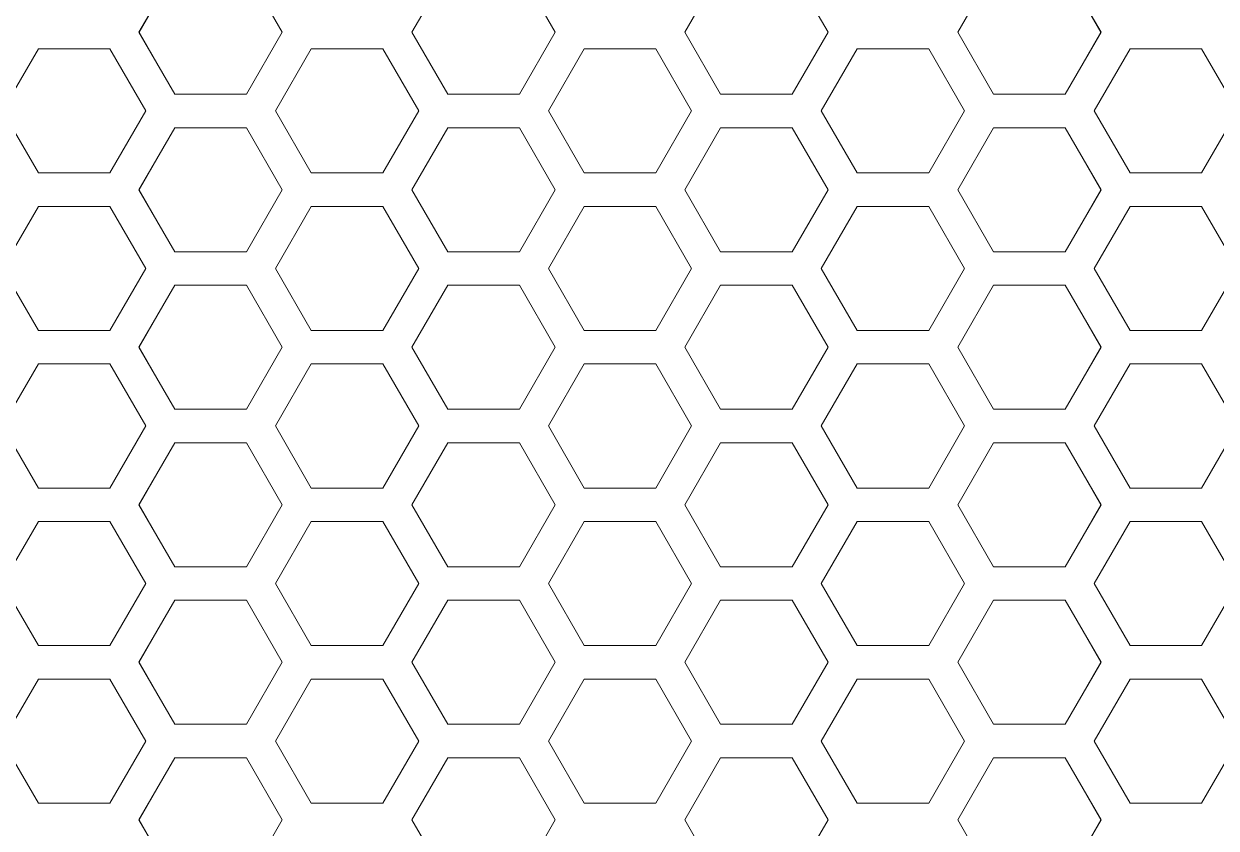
# Model space of a CAD drawing. Header units: millimetres. Extents: x 0 to 140, y -17 to 195.
# Drawn here: x 121.81 to 126.341, y 35.755 to 38.813 of the extents above; entities that cross this region are included whole.
import ezdxf

# ---------------------------------------------------------------- set-up
doc = ezdxf.new("R2010")
doc.units = ezdxf.units.MM
doc.layers.add('4203-42785_1_0', color=7, linetype='Continuous')

# ---------------------------------------------------------------- blocks, each defined once
blk = doc.blocks.new('a')
at = {"layer": '4203-42785_1_0', "color": 0, "linetype": 'ByBlock', "lineweight": 9}
for p, q in [((1506.9262, 374.6492), (1506.8194, 374.4643)), ((1507.2464, 374.4643), (1507.1396, 374.6492)), ((1507.7395, 374.6492), (1507.6327, 374.4643)), ((1508.0596, 374.4643), (1507.9529, 374.6492)), ((1508.5527, 374.6492), (1508.446, 374.4643)), ((1508.8728, 374.4643), (1508.7661, 374.6492)), ((1509.366, 374.6492), (1509.2593, 374.4643)), ((1509.6862, 374.4643), (1509.5794, 374.6492)), ((1511.8058, 374.6492), (1511.6991, 374.4643)), ((1512.1259, 374.4643), (1512.0192, 374.6492)), ((1512.6191, 374.6492), (1512.5124, 374.4643)), ((1512.9393, 374.4643), (1512.8325, 374.6492)), ((1513.4323, 374.6492), (1513.3256, 374.4643)), ((1513.7524, 374.4643), (1513.6457, 374.6492)), ((1514.2456, 374.6492), (1514.1389, 374.4643)), ((1514.5657, 374.4643), (1514.459, 374.6492)), ((1506.8194, 374.4643), (1506.9262, 374.2795)), ((1507.1396, 374.2795), (1507.2464, 374.4643)), ((1507.6327, 374.4643), (1507.7395, 374.2795)), ((1507.9529, 374.2795), (1508.0596, 374.4643)), ((1508.446, 374.4643), (1508.5527, 374.2795)), ((1508.7661, 374.2795), (1508.8728, 374.4643)), ((1509.2593, 374.4643), (1509.366, 374.2795)), ((1509.5794, 374.2795), (1509.6862, 374.4643)), ((1511.6991, 374.4643), (1511.8058, 374.2795)), ((1512.0192, 374.2795), (1512.1259, 374.4643)), ((1512.5124, 374.4643), (1512.6191, 374.2795)), ((1512.8325, 374.2795), (1512.9393, 374.4643)), ((1513.3256, 374.4643), (1513.4323, 374.2795)), ((1513.6457, 374.2795), (1513.7524, 374.4643)), ((1514.1389, 374.4643), (1514.2456, 374.2795)), ((1514.459, 374.2795), (1514.5657, 374.4643)), ((1507.3328, 374.4144), (1507.2261, 374.2295)), ((1507.5463, 374.4144), (1507.3328, 374.4144)), ((1507.653, 374.2295), (1507.5463, 374.4144)), ((1508.1461, 374.4144), (1508.0394, 374.2295)), ((1508.3595, 374.4144), (1508.1461, 374.4144)), ((1508.4662, 374.2295), (1508.3595, 374.4144)), ((1508.9594, 374.4144), (1508.8527, 374.2295)), ((1509.1728, 374.4144), (1508.9594, 374.4144)), ((1509.2795, 374.2295), (1509.1728, 374.4144)), ((1509.7726, 374.4144), (1509.6659, 374.2295)), ((1509.9861, 374.4144), (1509.7726, 374.4144)), ((1510.0928, 374.2295), (1509.9861, 374.4144)), ((1511.3992, 374.4144), (1511.2925, 374.2295)), ((1511.6126, 374.4144), (1511.3992, 374.4144)), ((1511.7193, 374.2295), (1511.6126, 374.4144)), ((1512.2124, 374.4144), (1512.1057, 374.2295)), ((1512.4259, 374.4144), (1512.2124, 374.4144)), ((1512.5326, 374.2295), (1512.4259, 374.4144)), ((1513.0257, 374.4144), (1512.919, 374.2295)), ((1513.2391, 374.4144), (1513.0257, 374.4144)), ((1513.3458, 374.2295), (1513.2391, 374.4144)), ((1513.8389, 374.4144), (1513.7322, 374.2295)), ((1514.0523, 374.4144), (1513.8389, 374.4144)), ((1514.1591, 374.2295), (1514.0523, 374.4144)), ((1514.6522, 374.4144), (1514.5455, 374.2295)), ((1514.8656, 374.4144), (1514.6522, 374.4144)), ((1514.9724, 374.2295), (1514.8656, 374.4144)), ((1506.9262, 374.2795), (1507.1396, 374.2795)), ((1507.7395, 374.2795), (1507.9529, 374.2795)), ((1508.5527, 374.2795), (1508.7661, 374.2795)), ((1509.366, 374.2795), (1509.5794, 374.2795)), ((1511.8058, 374.2795), (1512.0192, 374.2795)), ((1512.6191, 374.2795), (1512.8325, 374.2795)), ((1513.4323, 374.2795), (1513.6457, 374.2795)), ((1514.2456, 374.2795), (1514.459, 374.2795)), ((1507.2261, 374.2295), (1507.3328, 374.0447)), ((1507.5463, 374.0447), (1507.653, 374.2295)), ((1508.0394, 374.2295), (1508.1461, 374.0447)), ((1508.3595, 374.0447), (1508.4662, 374.2295)), ((1508.8527, 374.2295), (1508.9594, 374.0447)), ((1509.1728, 374.0447), (1509.2795, 374.2295)), ((1509.6659, 374.2295), (1509.7726, 374.0447)), ((1509.9861, 374.0447), (1510.0928, 374.2295)), ((1511.2925, 374.2295), (1511.3992, 374.0447)), ((1511.6126, 374.0447), (1511.7193, 374.2295)), ((1512.1057, 374.2295), (1512.2124, 374.0447)), ((1512.4259, 374.0447), (1512.5326, 374.2295)), ((1512.919, 374.2295), (1513.0257, 374.0447)), ((1513.2391, 374.0447), (1513.3458, 374.2295)), ((1513.7322, 374.2295), (1513.8389, 374.0447)), ((1514.0523, 374.0447), (1514.1591, 374.2295)), ((1514.5455, 374.2295), (1514.6522, 374.0447)), ((1514.8656, 374.0447), (1514.9724, 374.2295)), ((1506.9262, 374.1796), (1506.8194, 373.9948)), ((1507.1396, 374.1796), (1506.9262, 374.1796)), ((1507.2464, 373.9948), (1507.1396, 374.1796)), ((1507.7395, 374.1796), (1507.6327, 373.9948)), ((1507.9529, 374.1796), (1507.7395, 374.1796)), ((1508.0596, 373.9948), (1507.9529, 374.1796)), ((1508.5527, 374.1796), (1508.446, 373.9948)), ((1508.7661, 374.1796), (1508.5527, 374.1796)), ((1508.8728, 373.9948), (1508.7661, 374.1796)), ((1509.366, 374.1796), (1509.2593, 373.9948)), ((1509.5794, 374.1796), (1509.366, 374.1796)), ((1509.6862, 373.9948), (1509.5794, 374.1796)), ((1511.8058, 374.1796), (1511.6991, 373.9948)), ((1512.0192, 374.1796), (1511.8058, 374.1796)), ((1512.1259, 373.9948), (1512.0192, 374.1796)), ((1512.6191, 374.1796), (1512.5124, 373.9948)), ((1512.8325, 374.1796), (1512.6191, 374.1796)), ((1512.9393, 373.9948), (1512.8325, 374.1796)), ((1513.4323, 374.1796), (1513.3256, 373.9948)), ((1513.6457, 374.1796), (1513.4323, 374.1796)), ((1513.7524, 373.9948), (1513.6457, 374.1796)), ((1514.2456, 374.1796), (1514.1389, 373.9948)), ((1514.459, 374.1796), (1514.2456, 374.1796)), ((1514.5657, 373.9948), (1514.459, 374.1796)), ((1507.3328, 374.0447), (1507.5463, 374.0447)), ((1508.1461, 374.0447), (1508.3595, 374.0447)), ((1508.9594, 374.0447), (1509.1728, 374.0447)), ((1509.7726, 374.0447), (1509.9861, 374.0447)), ((1511.3992, 374.0447), (1511.6126, 374.0447)), ((1512.2124, 374.0447), (1512.4259, 374.0447)), ((1513.0257, 374.0447), (1513.2391, 374.0447)), ((1513.8389, 374.0447), (1514.0523, 374.0447)), ((1514.6522, 374.0447), (1514.8656, 374.0447)), ((1506.8194, 373.9948), (1506.9262, 373.8099)), ((1507.1396, 373.8099), (1507.2464, 373.9948)), ((1507.6327, 373.9948), (1507.7395, 373.8099)), ((1507.9529, 373.8099), (1508.0596, 373.9948)), ((1508.446, 373.9948), (1508.5527, 373.8099)), ((1508.7661, 373.8099), (1508.8728, 373.9948)), ((1509.2593, 373.9948), (1509.366, 373.8099)), ((1509.5794, 373.8099), (1509.6862, 373.9948)), ((1511.6991, 373.9948), (1511.8058, 373.8099)), ((1512.0192, 373.8099), (1512.1259, 373.9948)), ((1512.5124, 373.9948), (1512.6191, 373.8099)), ((1512.8325, 373.8099), (1512.9393, 373.9948)), ((1513.3256, 373.9948), (1513.4323, 373.8099)), ((1513.6457, 373.8099), (1513.7524, 373.9948)), ((1514.1389, 373.9948), (1514.2456, 373.8099)), ((1514.459, 373.8099), (1514.5657, 373.9948)), ((1507.3328, 373.9449), (1507.2261, 373.76)), ((1507.5463, 373.9449), (1507.3328, 373.9449)), ((1507.653, 373.76), (1507.5463, 373.9449)), ((1508.1461, 373.9449), (1508.0394, 373.76)), ((1508.3595, 373.9449), (1508.1461, 373.9449)), ((1508.4662, 373.76), (1508.3595, 373.9449)), ((1508.9594, 373.9449), (1508.8527, 373.76)), ((1509.1728, 373.9449), (1508.9594, 373.9449)), ((1509.2795, 373.76), (1509.1728, 373.9449)), ((1509.7726, 373.9449), (1509.6659, 373.76)), ((1509.9861, 373.9449), (1509.7726, 373.9449)), ((1510.0928, 373.76), (1509.9861, 373.9449)), ((1511.3992, 373.9449), (1511.2925, 373.76)), ((1511.6126, 373.9449), (1511.3992, 373.9449)), ((1511.7193, 373.76), (1511.6126, 373.9449)), ((1512.2124, 373.9449), (1512.1057, 373.76)), ((1512.4259, 373.9449), (1512.2124, 373.9449)), ((1512.5326, 373.76), (1512.4259, 373.9449)), ((1513.0257, 373.9449), (1512.919, 373.76)), ((1513.2391, 373.9449), (1513.0257, 373.9449)), ((1513.3458, 373.76), (1513.2391, 373.9449)), ((1513.8389, 373.9449), (1513.7322, 373.76)), ((1514.0523, 373.9449), (1513.8389, 373.9449)), ((1514.1591, 373.76), (1514.0523, 373.9449)), ((1514.6522, 373.9449), (1514.5455, 373.76)), ((1514.8656, 373.9449), (1514.6522, 373.9449)), ((1514.9724, 373.76), (1514.8656, 373.9449)), ((1506.9262, 373.8099), (1507.1396, 373.8099)), ((1507.7395, 373.8099), (1507.9529, 373.8099)), ((1508.5527, 373.8099), (1508.7661, 373.8099)), ((1509.366, 373.8099), (1509.5794, 373.8099)), ((1511.8058, 373.8099), (1512.0192, 373.8099)), ((1512.6191, 373.8099), (1512.8325, 373.8099)), ((1513.4323, 373.8099), (1513.6457, 373.8099)), ((1514.2456, 373.8099), (1514.459, 373.8099)), ((1507.2261, 373.76), (1507.3328, 373.5751)), ((1507.5463, 373.5751), (1507.653, 373.76)), ((1508.0394, 373.76), (1508.1461, 373.5751)), ((1508.3595, 373.5751), (1508.4662, 373.76)), ((1508.8527, 373.76), (1508.9594, 373.5751)), ((1509.1728, 373.5751), (1509.2795, 373.76)), ((1509.6659, 373.76), (1509.7726, 373.5751)), ((1509.9861, 373.5751), (1510.0928, 373.76)), ((1511.2925, 373.76), (1511.3992, 373.5751)), ((1511.6126, 373.5751), (1511.7193, 373.76)), ((1512.1057, 373.76), (1512.2124, 373.5751)), ((1512.4259, 373.5751), (1512.5326, 373.76)), ((1512.919, 373.76), (1513.0257, 373.5751)), ((1513.2391, 373.5751), (1513.3458, 373.76)), ((1513.7322, 373.76), (1513.8389, 373.5751)), ((1514.0523, 373.5751), (1514.1591, 373.76)), ((1514.5455, 373.76), (1514.6522, 373.5751)), ((1514.8656, 373.5751), (1514.9724, 373.76)), ((1506.9262, 373.7101), (1506.8194, 373.5252)), ((1507.1396, 373.7101), (1506.9262, 373.7101)), ((1507.2464, 373.5252), (1507.1396, 373.7101)), ((1507.7395, 373.7101), (1507.6327, 373.5252)), ((1507.9529, 373.7101), (1507.7395, 373.7101)), ((1508.0596, 373.5252), (1507.9529, 373.7101)), ((1508.5527, 373.7101), (1508.446, 373.5252)), ((1508.7661, 373.7101), (1508.5527, 373.7101)), ((1508.8728, 373.5252), (1508.7661, 373.7101)), ((1509.366, 373.7101), (1509.2593, 373.5252)), ((1509.5794, 373.7101), (1509.366, 373.7101)), ((1509.6862, 373.5252), (1509.5794, 373.7101)), ((1511.8058, 373.7101), (1511.6991, 373.5252)), ((1512.0192, 373.7101), (1511.8058, 373.7101)), ((1512.1259, 373.5252), (1512.0192, 373.7101)), ((1512.6191, 373.7101), (1512.5124, 373.5252)), ((1512.8325, 373.7101), (1512.6191, 373.7101)), ((1512.9393, 373.5252), (1512.8325, 373.7101)), ((1513.4323, 373.7101), (1513.3256, 373.5252)), ((1513.6457, 373.7101), (1513.4323, 373.7101)), ((1513.7524, 373.5252), (1513.6457, 373.7101)), ((1514.2456, 373.7101), (1514.1389, 373.5252)), ((1514.459, 373.7101), (1514.2456, 373.7101)), ((1514.5657, 373.5252), (1514.459, 373.7101)), ((1507.3328, 373.5751), (1507.5463, 373.5751)), ((1508.1461, 373.5751), (1508.3595, 373.5751)), ((1508.9594, 373.5751), (1509.1728, 373.5751)), ((1509.7726, 373.5751), (1509.9861, 373.5751)), ((1511.3992, 373.5751), (1511.6126, 373.5751)), ((1512.2124, 373.5751), (1512.4259, 373.5751)), ((1513.0257, 373.5751), (1513.2391, 373.5751)), ((1513.8389, 373.5751), (1514.0523, 373.5751)), ((1514.6522, 373.5751), (1514.8656, 373.5751)), ((1506.8194, 373.5252), (1506.9262, 373.3404)), ((1507.1396, 373.3404), (1507.2464, 373.5252)), ((1507.6327, 373.5252), (1507.7395, 373.3404)), ((1507.9529, 373.3404), (1508.0596, 373.5252)), ((1508.446, 373.5252), (1508.5527, 373.3404)), ((1508.7661, 373.3404), (1508.8728, 373.5252)), ((1509.2593, 373.5252), (1509.366, 373.3404)), ((1509.5794, 373.3404), (1509.6862, 373.5252)), ((1511.6991, 373.5252), (1511.8058, 373.3404)), ((1512.0192, 373.3404), (1512.1259, 373.5252)), ((1512.5124, 373.5252), (1512.6191, 373.3404)), ((1512.8325, 373.3404), (1512.9393, 373.5252)), ((1513.3256, 373.5252), (1513.4323, 373.3404)), ((1513.6457, 373.3404), (1513.7524, 373.5252)), ((1514.1389, 373.5252), (1514.2456, 373.3404)), ((1514.459, 373.3404), (1514.5657, 373.5252)), ((1507.3328, 373.4753), (1507.2261, 373.2905)), ((1507.5463, 373.4753), (1507.3328, 373.4753)), ((1507.653, 373.2905), (1507.5463, 373.4753)), ((1508.1461, 373.4753), (1508.0394, 373.2905)), ((1508.3595, 373.4753), (1508.1461, 373.4753)), ((1508.4662, 373.2905), (1508.3595, 373.4753)), ((1508.9594, 373.4753), (1508.8527, 373.2905)), ((1509.1728, 373.4753), (1508.9594, 373.4753)), ((1509.2795, 373.2905), (1509.1728, 373.4753)), ((1509.7726, 373.4753), (1509.6659, 373.2905)), ((1509.9861, 373.4753), (1509.7726, 373.4753)), ((1510.0928, 373.2905), (1509.9861, 373.4753)), ((1511.3992, 373.4753), (1511.2925, 373.2905)), ((1511.6126, 373.4753), (1511.3992, 373.4753)), ((1511.7193, 373.2905), (1511.6126, 373.4753)), ((1512.2124, 373.4753), (1512.1057, 373.2905)), ((1512.4259, 373.4753), (1512.2124, 373.4753)), ((1512.5326, 373.2905), (1512.4259, 373.4753)), ((1513.0257, 373.4753), (1512.919, 373.2905)), ((1513.2391, 373.4753), (1513.0257, 373.4753)), ((1513.3458, 373.2905), (1513.2391, 373.4753)), ((1513.8389, 373.4753), (1513.7322, 373.2905)), ((1514.0523, 373.4753), (1513.8389, 373.4753)), ((1514.1591, 373.2905), (1514.0523, 373.4753)), ((1514.6522, 373.4753), (1514.5455, 373.2905)), ((1514.8656, 373.4753), (1514.6522, 373.4753)), ((1514.9724, 373.2905), (1514.8656, 373.4753)), ((1506.9262, 373.3404), (1507.1396, 373.3404)), ((1507.7395, 373.3404), (1507.9529, 373.3404)), ((1508.5527, 373.3404), (1508.7661, 373.3404)), ((1509.366, 373.3404), (1509.5794, 373.3404)), ((1511.8058, 373.3404), (1512.0192, 373.3404)), ((1512.6191, 373.3404), (1512.8325, 373.3404)), ((1513.4323, 373.3404), (1513.6457, 373.3404)), ((1514.2456, 373.3404), (1514.459, 373.3404)), ((1507.2261, 373.2905), (1507.3328, 373.1056)), ((1507.5463, 373.1056), (1507.653, 373.2905)), ((1508.0394, 373.2905), (1508.1461, 373.1056)), ((1508.3595, 373.1056), (1508.4662, 373.2905)), ((1508.8527, 373.2905), (1508.9594, 373.1056)), ((1509.1728, 373.1056), (1509.2795, 373.2905)), ((1509.6659, 373.2905), (1509.7726, 373.1056)), ((1509.9861, 373.1056), (1510.0928, 373.2905)), ((1511.2925, 373.2905), (1511.3992, 373.1056)), ((1511.6126, 373.1056), (1511.7193, 373.2905)), ((1512.1057, 373.2905), (1512.2124, 373.1056)), ((1512.4259, 373.1056), (1512.5326, 373.2905)), ((1512.919, 373.2905), (1513.0257, 373.1056)), ((1513.2391, 373.1056), (1513.3458, 373.2905)), ((1513.7322, 373.2905), (1513.8389, 373.1056)), ((1514.0523, 373.1056), (1514.1591, 373.2905)), ((1514.5455, 373.2905), (1514.6522, 373.1056)), ((1514.8656, 373.1056), (1514.9724, 373.2905)), ((1506.9262, 373.2406), (1506.8194, 373.0557)), ((1507.1396, 373.2406), (1506.9262, 373.2406)), ((1507.2464, 373.0557), (1507.1396, 373.2406)), ((1507.7395, 373.2406), (1507.6327, 373.0557)), ((1507.9529, 373.2406), (1507.7395, 373.2406)), ((1508.0596, 373.0557), (1507.9529, 373.2406)), ((1508.5527, 373.2406), (1508.446, 373.0557)), ((1508.7661, 373.2406), (1508.5527, 373.2406)), ((1508.8728, 373.0557), (1508.7661, 373.2406)), ((1509.366, 373.2406), (1509.2593, 373.0557)), ((1509.5794, 373.2406), (1509.366, 373.2406)), ((1509.6862, 373.0557), (1509.5794, 373.2406)), ((1511.8058, 373.2406), (1511.6991, 373.0557)), ((1512.0192, 373.2406), (1511.8058, 373.2406)), ((1512.1259, 373.0557), (1512.0192, 373.2406)), ((1512.6191, 373.2406), (1512.5124, 373.0557)), ((1512.8325, 373.2406), (1512.6191, 373.2406)), ((1512.9393, 373.0557), (1512.8325, 373.2406)), ((1513.4323, 373.2406), (1513.3256, 373.0557)), ((1513.6457, 373.2406), (1513.4323, 373.2406)), ((1513.7524, 373.0557), (1513.6457, 373.2406)), ((1514.2456, 373.2406), (1514.1389, 373.0557)), ((1514.459, 373.2406), (1514.2456, 373.2406)), ((1514.5657, 373.0557), (1514.459, 373.2406)), ((1507.3328, 373.1056), (1507.5463, 373.1056)), ((1508.1461, 373.1056), (1508.3595, 373.1056)), ((1508.9594, 373.1056), (1509.1728, 373.1056)), ((1509.7726, 373.1056), (1509.9861, 373.1056)), ((1511.3992, 373.1056), (1511.6126, 373.1056)), ((1512.2124, 373.1056), (1512.4259, 373.1056)), ((1513.0257, 373.1056), (1513.2391, 373.1056)), ((1513.8389, 373.1056), (1514.0523, 373.1056)), ((1514.6522, 373.1056), (1514.8656, 373.1056)), ((1506.8194, 373.0557), (1506.9262, 372.8708)), ((1507.1396, 372.8708), (1507.2464, 373.0557)), ((1507.6327, 373.0557), (1507.7395, 372.8708)), ((1507.9529, 372.8708), (1508.0596, 373.0557)), ((1508.446, 373.0557), (1508.5527, 372.8708)), ((1508.7661, 372.8708), (1508.8728, 373.0557)), ((1509.2593, 373.0557), (1509.366, 372.8708)), ((1509.5794, 372.8708), (1509.6862, 373.0557)), ((1511.6991, 373.0557), (1511.8058, 372.8708)), ((1512.0192, 372.8708), (1512.1259, 373.0557)), ((1512.5124, 373.0557), (1512.6191, 372.8708)), ((1512.8325, 372.8708), (1512.9393, 373.0557)), ((1513.3256, 373.0557), (1513.4323, 372.8708)), ((1513.6457, 372.8708), (1513.7524, 373.0557)), ((1514.1389, 373.0557), (1514.2456, 372.8708)), ((1514.459, 372.8708), (1514.5657, 373.0557)), ((1507.3328, 373.0058), (1507.2261, 372.8209)), ((1507.5463, 373.0058), (1507.3328, 373.0058)), ((1507.653, 372.8209), (1507.5463, 373.0058)), ((1508.1461, 373.0058), (1508.0394, 372.8209)), ((1508.3595, 373.0058), (1508.1461, 373.0058)), ((1508.4662, 372.8209), (1508.3595, 373.0058)), ((1508.9594, 373.0058), (1508.8527, 372.8209)), ((1509.1728, 373.0058), (1508.9594, 373.0058)), ((1509.2795, 372.8209), (1509.1728, 373.0058)), ((1509.7726, 373.0058), (1509.6659, 372.8209)), ((1509.9861, 373.0058), (1509.7726, 373.0058)), ((1510.0928, 372.8209), (1509.9861, 373.0058)), ((1511.3992, 373.0058), (1511.2925, 372.8209)), ((1511.6126, 373.0058), (1511.3992, 373.0058)), ((1511.7193, 372.8209), (1511.6126, 373.0058)), ((1512.2124, 373.0058), (1512.1057, 372.8209)), ((1512.4259, 373.0058), (1512.2124, 373.0058)), ((1512.5326, 372.8209), (1512.4259, 373.0058)), ((1513.0257, 373.0058), (1512.919, 372.8209)), ((1513.2391, 373.0058), (1513.0257, 373.0058)), ((1513.3458, 372.8209), (1513.2391, 373.0058)), ((1513.8389, 373.0058), (1513.7322, 372.8209)), ((1514.0523, 373.0058), (1513.8389, 373.0058)), ((1514.1591, 372.8209), (1514.0523, 373.0058)), ((1514.6522, 373.0058), (1514.5455, 372.8209)), ((1514.8656, 373.0058), (1514.6522, 373.0058)), ((1514.9724, 372.8209), (1514.8656, 373.0058)), ((1506.9262, 372.8708), (1507.1396, 372.8708)), ((1507.7395, 372.8708), (1507.9529, 372.8708)), ((1508.5527, 372.8708), (1508.7661, 372.8708)), ((1509.366, 372.8708), (1509.5794, 372.8708)), ((1511.8058, 372.8708), (1512.0192, 372.8708)), ((1512.6191, 372.8708), (1512.8325, 372.8708)), ((1513.4323, 372.8708), (1513.6457, 372.8708)), ((1514.2456, 372.8708), (1514.459, 372.8708)), ((1507.2261, 372.8209), (1507.3328, 372.6361)), ((1507.5463, 372.6361), (1507.653, 372.8209)), ((1508.0394, 372.8209), (1508.1461, 372.6361)), ((1508.3595, 372.6361), (1508.4662, 372.8209)), ((1508.8527, 372.8209), (1508.9594, 372.6361)), ((1509.1728, 372.6361), (1509.2795, 372.8209)), ((1509.6659, 372.8209), (1509.7726, 372.6361)), ((1509.9861, 372.6361), (1510.0928, 372.8209)), ((1511.2925, 372.8209), (1511.3992, 372.6361)), ((1511.6126, 372.6361), (1511.7193, 372.8209)), ((1512.1057, 372.8209), (1512.2124, 372.6361)), ((1512.4259, 372.6361), (1512.5326, 372.8209)), ((1512.919, 372.8209), (1513.0257, 372.6361)), ((1513.2391, 372.6361), (1513.3458, 372.8209)), ((1513.7322, 372.8209), (1513.8389, 372.6361)), ((1514.0523, 372.6361), (1514.1591, 372.8209)), ((1514.5455, 372.8209), (1514.6522, 372.6361)), ((1514.8656, 372.6361), (1514.9724, 372.8209)), ((1506.9262, 372.771), (1506.8194, 372.5861)), ((1507.1396, 372.771), (1506.9262, 372.771)), ((1507.2464, 372.5861), (1507.1396, 372.771)), ((1507.7395, 372.771), (1507.6327, 372.5861)), ((1507.9529, 372.771), (1507.7395, 372.771)), ((1508.0596, 372.5861), (1507.9529, 372.771)), ((1508.5527, 372.771), (1508.446, 372.5861)), ((1508.7661, 372.771), (1508.5527, 372.771)), ((1508.8728, 372.5861), (1508.7661, 372.771)), ((1509.366, 372.771), (1509.2593, 372.5861)), ((1509.5794, 372.771), (1509.366, 372.771)), ((1509.6862, 372.5861), (1509.5794, 372.771)), ((1511.8058, 372.771), (1511.6991, 372.5861)), ((1512.0192, 372.771), (1511.8058, 372.771)), ((1512.1259, 372.5861), (1512.0192, 372.771)), ((1512.6191, 372.771), (1512.5124, 372.5861)), ((1512.8325, 372.771), (1512.6191, 372.771)), ((1512.9393, 372.5861), (1512.8325, 372.771)), ((1513.4323, 372.771), (1513.3256, 372.5861)), ((1513.6457, 372.771), (1513.4323, 372.771)), ((1513.7524, 372.5861), (1513.6457, 372.771)), ((1514.2456, 372.771), (1514.1389, 372.5861)), ((1514.459, 372.771), (1514.2456, 372.771)), ((1514.5657, 372.5861), (1514.459, 372.771)), ((1507.3328, 372.6361), (1507.5463, 372.6361)), ((1508.1461, 372.6361), (1508.3595, 372.6361)), ((1508.9594, 372.6361), (1509.1728, 372.6361)), ((1509.7726, 372.6361), (1509.9861, 372.6361)), ((1511.3992, 372.6361), (1511.6126, 372.6361)), ((1512.2124, 372.6361), (1512.4259, 372.6361)), ((1513.0257, 372.6361), (1513.2391, 372.6361)), ((1513.8389, 372.6361), (1514.0523, 372.6361)), ((1514.6522, 372.6361), (1514.8656, 372.6361)), ((1506.8194, 372.5861), (1506.9262, 372.4013)), ((1507.1396, 372.4013), (1507.2464, 372.5861)), ((1507.6327, 372.5861), (1507.7395, 372.4013)), ((1507.9529, 372.4013), (1508.0596, 372.5861)), ((1508.446, 372.5861), (1508.5527, 372.4013)), ((1508.7661, 372.4013), (1508.8728, 372.5861)), ((1509.2593, 372.5861), (1509.366, 372.4013)), ((1509.5794, 372.4013), (1509.6862, 372.5861)), ((1511.6991, 372.5861), (1511.8058, 372.4013)), ((1512.0192, 372.4013), (1512.1259, 372.5861)), ((1512.5124, 372.5861), (1512.6191, 372.4013)), ((1512.8325, 372.4013), (1512.9393, 372.5861)), ((1513.3256, 372.5861), (1513.4323, 372.4013)), ((1513.6457, 372.4013), (1513.7524, 372.5861)), ((1514.1389, 372.5861), (1514.2456, 372.4013)), ((1514.459, 372.4013), (1514.5657, 372.5861)), ((1507.3328, 372.5362), (1507.2261, 372.3514)), ((1507.5463, 372.5362), (1507.3328, 372.5362)), ((1507.653, 372.3514), (1507.5463, 372.5362)), ((1508.1461, 372.5362), (1508.0394, 372.3514)), ((1508.3595, 372.5362), (1508.1461, 372.5362)), ((1508.4662, 372.3514), (1508.3595, 372.5362)), ((1508.9594, 372.5362), (1508.8527, 372.3514)), ((1509.1728, 372.5362), (1508.9594, 372.5362)), ((1509.2795, 372.3514), (1509.1728, 372.5362)), ((1509.7726, 372.5362), (1509.6659, 372.3514)), ((1509.9861, 372.5362), (1509.7726, 372.5362)), ((1510.0928, 372.3514), (1509.9861, 372.5362)), ((1511.3992, 372.5362), (1511.2925, 372.3514)), ((1511.6126, 372.5362), (1511.3992, 372.5362)), ((1511.7193, 372.3514), (1511.6126, 372.5362)), ((1512.2124, 372.5362), (1512.1057, 372.3514)), ((1512.4259, 372.5362), (1512.2124, 372.5362)), ((1512.5326, 372.3514), (1512.4259, 372.5362)), ((1513.0257, 372.5362), (1512.919, 372.3514)), ((1513.2391, 372.5362), (1513.0257, 372.5362)), ((1513.3458, 372.3514), (1513.2391, 372.5362)), ((1513.8389, 372.5362), (1513.7322, 372.3514)), ((1514.0523, 372.5362), (1513.8389, 372.5362)), ((1514.1591, 372.3514), (1514.0523, 372.5362)), ((1514.6522, 372.5362), (1514.5455, 372.3514)), ((1514.8656, 372.5362), (1514.6522, 372.5362)), ((1514.9724, 372.3514), (1514.8656, 372.5362)), ((1506.9262, 372.4013), (1507.1396, 372.4013)), ((1507.7395, 372.4013), (1507.9529, 372.4013)), ((1508.5527, 372.4013), (1508.7661, 372.4013)), ((1509.366, 372.4013), (1509.5794, 372.4013)), ((1511.8058, 372.4013), (1512.0192, 372.4013)), ((1512.6191, 372.4013), (1512.8325, 372.4013)), ((1513.4323, 372.4013), (1513.6457, 372.4013)), ((1514.2456, 372.4013), (1514.459, 372.4013)), ((1507.2261, 372.3514), (1507.3328, 372.1665)), ((1507.5463, 372.1665), (1507.653, 372.3514)), ((1508.0394, 372.3514), (1508.1461, 372.1665)), ((1508.3595, 372.1665), (1508.4662, 372.3514)), ((1508.8527, 372.3514), (1508.9594, 372.1665)), ((1509.1728, 372.1665), (1509.2795, 372.3514)), ((1509.6659, 372.3514), (1509.7726, 372.1665)), ((1509.9861, 372.1665), (1510.0928, 372.3514)), ((1511.2925, 372.3514), (1511.3992, 372.1665)), ((1511.6126, 372.1665), (1511.7193, 372.3514)), ((1512.1057, 372.3514), (1512.2124, 372.1665)), ((1512.4259, 372.1665), (1512.5326, 372.3514)), ((1512.919, 372.3514), (1513.0257, 372.1665)), ((1513.2391, 372.1665), (1513.3458, 372.3514)), ((1513.7322, 372.3514), (1513.8389, 372.1665)), ((1514.0523, 372.1665), (1514.1591, 372.3514)), ((1514.5455, 372.3514), (1514.6522, 372.1665)), ((1514.8656, 372.1665), (1514.9724, 372.3514)), ((1506.9262, 372.3015), (1506.8194, 372.1166)), ((1507.1396, 372.3015), (1506.9262, 372.3015)), ((1507.2464, 372.1166), (1507.1396, 372.3015)), ((1507.7395, 372.3015), (1507.6327, 372.1166)), ((1507.9529, 372.3015), (1507.7395, 372.3015)), ((1508.0596, 372.1166), (1507.9529, 372.3015)), ((1508.5527, 372.3015), (1508.446, 372.1166)), ((1508.7661, 372.3015), (1508.5527, 372.3015)), ((1508.8728, 372.1166), (1508.7661, 372.3015)), ((1509.366, 372.3015), (1509.2593, 372.1166)), ((1509.5794, 372.3015), (1509.366, 372.3015)), ((1509.6862, 372.1166), (1509.5794, 372.3015)), ((1511.8058, 372.3015), (1511.6991, 372.1166)), ((1512.0192, 372.3015), (1511.8058, 372.3015)), ((1512.1259, 372.1166), (1512.0192, 372.3015)), ((1512.6191, 372.3015), (1512.5124, 372.1166)), ((1512.8325, 372.3015), (1512.6191, 372.3015)), ((1512.9393, 372.1166), (1512.8325, 372.3015)), ((1513.4323, 372.3015), (1513.3256, 372.1166)), ((1513.6457, 372.3015), (1513.4323, 372.3015)), ((1513.7524, 372.1166), (1513.6457, 372.3015)), ((1514.2456, 372.3015), (1514.1389, 372.1166)), ((1514.459, 372.3015), (1514.2456, 372.3015)), ((1514.5657, 372.1166), (1514.459, 372.3015)), ((1507.3328, 372.1665), (1507.5463, 372.1665)), ((1508.1461, 372.1665), (1508.3595, 372.1665)), ((1508.9594, 372.1665), (1509.1728, 372.1665)), ((1509.7726, 372.1665), (1509.9861, 372.1665)), ((1511.3992, 372.1665), (1511.6126, 372.1665)), ((1512.2124, 372.1665), (1512.4259, 372.1665)), ((1513.0257, 372.1665), (1513.2391, 372.1665)), ((1513.8389, 372.1665), (1514.0523, 372.1665)), ((1514.6522, 372.1665), (1514.8656, 372.1665)), ((1506.8194, 372.1166), (1506.9262, 371.9317)), ((1507.1396, 371.9317), (1507.2464, 372.1166)), ((1507.6327, 372.1166), (1507.7395, 371.9317)), ((1507.9529, 371.9317), (1508.0596, 372.1166)), ((1508.446, 372.1166), (1508.5527, 371.9317)), ((1508.7661, 371.9317), (1508.8728, 372.1166)), ((1509.2593, 372.1166), (1509.366, 371.9317)), ((1509.5794, 371.9317), (1509.6862, 372.1166)), ((1511.6991, 372.1166), (1511.8058, 371.9317)), ((1512.0192, 371.9317), (1512.1259, 372.1166)), ((1512.5124, 372.1166), (1512.6191, 371.9317)), ((1512.8325, 371.9317), (1512.9393, 372.1166)), ((1513.3256, 372.1166), (1513.4323, 371.9317)), ((1513.6457, 371.9317), (1513.7524, 372.1166)), ((1514.1389, 372.1166), (1514.2456, 371.9317)), ((1514.459, 371.9317), (1514.5657, 372.1166))]:
    blk.add_line(p, q, dxfattribs=at)

msp = doc.modelspace()

# ---------------------------------------------------------------- block references
at = {"lineweight": 15, "xscale": 1.275468447124703, "yscale": 1.275468447124703, "zscale": 1.275468447124703}
for p in [(-1805.8773, -438.8363), (-1799.6535, -438.8363)]:
    msp.add_blockref('a', p, dxfattribs=at)

doc.saveas('drawing.dxf')
